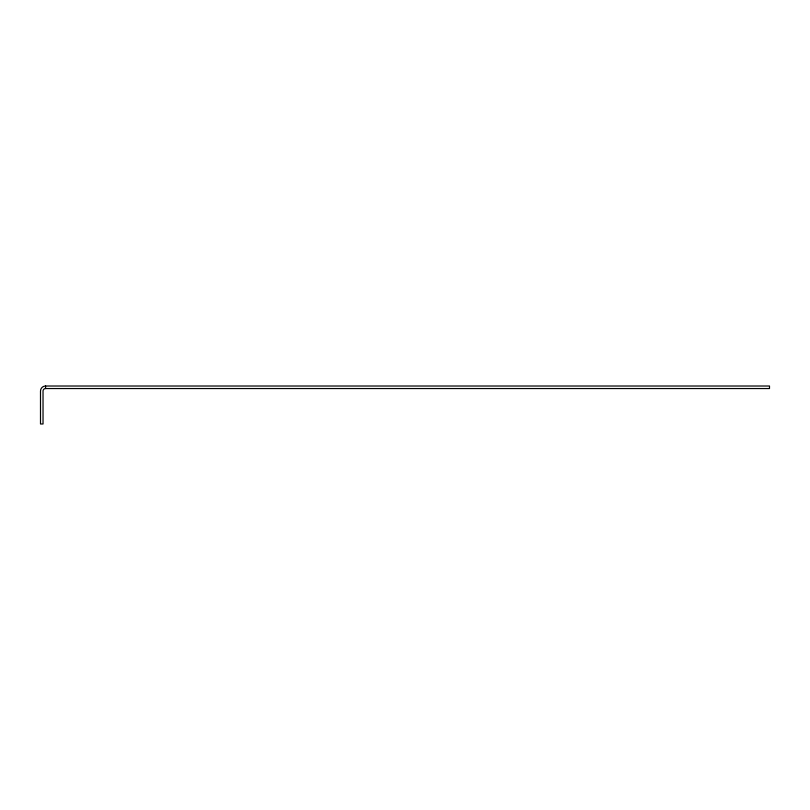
<?xml version="1.0" encoding="UTF-8"?>
<svg xmlns="http://www.w3.org/2000/svg" width="810" height="810" viewBox="0 0 810 810"><rect width="100%" height="100%" fill="white"/><g stroke="black" fill="none" stroke-linecap="round" stroke-linejoin="round"><path stroke-width="1.21" d="M45.562 386.016L769.5 386.016L769.5 388.547L45.562 388.547A2.531 2.531 0 0 0 43.031 391.078L43.031 423.984L40.5 423.984L40.5 391.078A5.062 5.062 0 0 1 45.562 386.016L45.562 388.547"/></g></svg>
